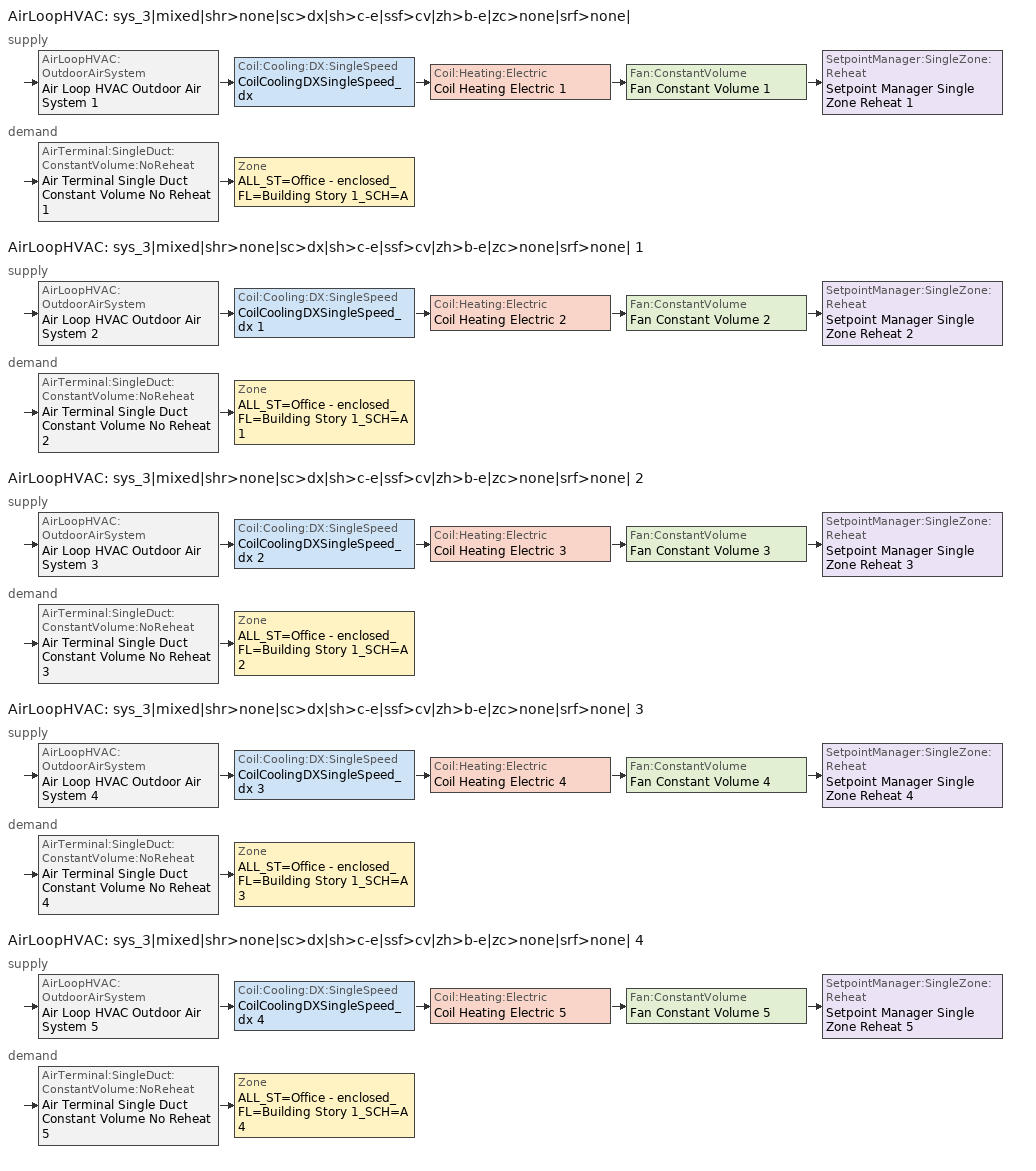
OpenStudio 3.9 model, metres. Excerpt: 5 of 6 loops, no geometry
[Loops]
AirLoopHVAC 'sys_3|mixed|shr>none|sc>dx|sh>c-e|ssf>cv|zh>b-e|zc>none|srf>none|'
 supply: AirLoopHVAC:OutdoorAirSystem 'Air Loop HVAC Outdoor Air System 1' > Coil:Cooling:DX:SingleSpeed 'CoilCoolingDXSingleSpeed_dx' > Coil:Heating:Electric 'Coil Heating Electric 1' > Fan:ConstantVolume 'Fan Constant Volume 1' > SetpointManager:SingleZone:Reheat 'Setpoint Manager Single Zone Reheat 1'
 demand: AirTerminal:SingleDuct:ConstantVolume:NoReheat 'Air Terminal Single Duct Constant Volume No Reheat 1' > Zone 'ALL_ST=Office - enclosed_FL=Building Story 1_SCH=A'
AirLoopHVAC 'sys_3|mixed|shr>none|sc>dx|sh>c-e|ssf>cv|zh>b-e|zc>none|srf>none| 1'
 supply: AirLoopHVAC:OutdoorAirSystem 'Air Loop HVAC Outdoor Air System 2' > Coil:Cooling:DX:SingleSpeed 'CoilCoolingDXSingleSpeed_dx 1' > Coil:Heating:Electric 'Coil Heating Electric 2' > Fan:ConstantVolume 'Fan Constant Volume 2' > SetpointManager:SingleZone:Reheat 'Setpoint Manager Single Zone Reheat 2'
 demand: AirTerminal:SingleDuct:ConstantVolume:NoReheat 'Air Terminal Single Duct Constant Volume No Reheat 2' > Zone 'ALL_ST=Office - enclosed_FL=Building Story 1_SCH=A 1'
AirLoopHVAC 'sys_3|mixed|shr>none|sc>dx|sh>c-e|ssf>cv|zh>b-e|zc>none|srf>none| 2'
 supply: AirLoopHVAC:OutdoorAirSystem 'Air Loop HVAC Outdoor Air System 3' > Coil:Cooling:DX:SingleSpeed 'CoilCoolingDXSingleSpeed_dx 2' > Coil:Heating:Electric 'Coil Heating Electric 3' > Fan:ConstantVolume 'Fan Constant Volume 3' > SetpointManager:SingleZone:Reheat 'Setpoint Manager Single Zone Reheat 3'
 demand: AirTerminal:SingleDuct:ConstantVolume:NoReheat 'Air Terminal Single Duct Constant Volume No Reheat 3' > Zone 'ALL_ST=Office - enclosed_FL=Building Story 1_SCH=A 2'
AirLoopHVAC 'sys_3|mixed|shr>none|sc>dx|sh>c-e|ssf>cv|zh>b-e|zc>none|srf>none| 3'
 supply: AirLoopHVAC:OutdoorAirSystem 'Air Loop HVAC Outdoor Air System 4' > Coil:Cooling:DX:SingleSpeed 'CoilCoolingDXSingleSpeed_dx 3' > Coil:Heating:Electric 'Coil Heating Electric 4' > Fan:ConstantVolume 'Fan Constant Volume 4' > SetpointManager:SingleZone:Reheat 'Setpoint Manager Single Zone Reheat 4'
 demand: AirTerminal:SingleDuct:ConstantVolume:NoReheat 'Air Terminal Single Duct Constant Volume No Reheat 4' > Zone 'ALL_ST=Office - enclosed_FL=Building Story 1_SCH=A 3'
AirLoopHVAC 'sys_3|mixed|shr>none|sc>dx|sh>c-e|ssf>cv|zh>b-e|zc>none|srf>none| 4'
 supply: AirLoopHVAC:OutdoorAirSystem 'Air Loop HVAC Outdoor Air System 5' > Coil:Cooling:DX:SingleSpeed 'CoilCoolingDXSingleSpeed_dx 4' > Coil:Heating:Electric 'Coil Heating Electric 5' > Fan:ConstantVolume 'Fan Constant Volume 5' > SetpointManager:SingleZone:Reheat 'Setpoint Manager Single Zone Reheat 5'
 demand: AirTerminal:SingleDuct:ConstantVolume:NoReheat 'Air Terminal Single Duct Constant Volume No Reheat 5' > Zone 'ALL_ST=Office - enclosed_FL=Building Story 1_SCH=A 4'
[Sizing:Zone] Zone Cooling Design Supply Air Temperature Input Method=TemperatureDifference; Zone Cooling Design Supply Air Temperature {C}=14; Zone Cooling Design Supply Air Temperature Difference {deltaC}=11; Zone Heating Design Supply Air Temperature Input Method=TemperatureDifference; Zone Heating Design Supply Air Temperature {C}=40; Zone Heating Design Supply Air Temperature Difference {deltaC}=21; Zone Cooling Design Supply Air Humidity Ratio {kg-H2O/kg-air}=0.0085; Zone Heating Design Supply Air Humidity Ratio {kg-H2O/kg-air}=0.008; Zone Heating Sizing Factor=1.3; Zone Cooling Sizing Factor=1.1; Cooling Design Air Flow Method=DesignDay; Heating Design Air Flow Method=DesignDay; Account for Dedicated Outdoor Air System=No; Dedicated Outdoor Air System Control Strategy=NeutralSupplyAir; Dedicated Outdoor Air Low Setpoint Temperature for Design {C}=autosize; Dedicated Outdoor Air High Setpoint Temperature for Design {C}=autosize; Zone Load Sizing Method=Sensible Load Only No Latent Load; Zone Latent Cooling Design Supply Air Humidity Ratio Input Method=HumidityRatioDifference; Zone Cooling Design Supply Air Humidity Ratio Difference {kgWater/kgDryAir}=0.005; Zone Latent Heating Design Supply Air Humidity Ratio Input Method=HumidityRatioDifference; Zone Humidification Design Supply Air Humidity Ratio Difference {kgWater/kgDryAir}=0.005; Sizing Option=Coincident
ALL_ST=Office - enclosed_FL=Building Story 1_SCH=A; ALL_ST=Office - enclosed_FL=Building Story 1_SCH=A 1; ALL_ST=Office - enclosed_FL=Building Story 1_SCH=A 2; ALL_ST=Office - enclosed_FL=Building Story 1_SCH=A 3; ALL_ST=Office - enclosed_FL=Building Story 1_SCH=A 4
[Zone equipment]
ALL_ST=Office - enclosed_FL=Building Story 1_SCH=A: Zone HVAC Baseboard Convective Electric 1, Air Terminal Single Duct Constant Volume No Reheat 1
ALL_ST=Office - enclosed_FL=Building Story 1_SCH=A 1: Zone HVAC Baseboard Convective Electric 2, Air Terminal Single Duct Constant Volume No Reheat 2
ALL_ST=Office - enclosed_FL=Building Story 1_SCH=A 2: Zone HVAC Baseboard Convective Electric 3, Air Terminal Single Duct Constant Volume No Reheat 3
ALL_ST=Office - enclosed_FL=Building Story 1_SCH=A 3: Zone HVAC Baseboard Convective Electric 4, Air Terminal Single Duct Constant Volume No Reheat 4
ALL_ST=Office - enclosed_FL=Building Story 1_SCH=A 4: Zone HVAC Baseboard Convective Electric 5, Air Terminal Single Duct Constant Volume No Reheat 5
[AirLoopHVAC] Availability Schedule=Always On Discrete; Design Supply Air Flow Rate {m3/s}=autosize; Design Return Air Flow Fraction of Supply Air Flow=1
sys_3|mixed|shr>none|sc>dx|sh>c-e|ssf>cv|zh>b-e|zc>none|srf>none|; sys_3|mixed|shr>none|sc>dx|sh>c-e|ssf>cv|zh>b-e|zc>none|srf>none| 1; sys_3|mixed|shr>none|sc>dx|sh>c-e|ssf>cv|zh>b-e|zc>none|srf>none| 2; sys_3|mixed|shr>none|sc>dx|sh>c-e|ssf>cv|zh>b-e|zc>none|srf>none| 3; sys_3|mixed|shr>none|sc>dx|sh>c-e|ssf>cv|zh>b-e|zc>none|srf>none| 4
[Sizing:System] Type of Load to Size On=Sensible; Design Outdoor Air Flow Rate {m3/s}=Autosize; Central Heating Maximum System Air Flow Ratio=1; Preheat Design Temperature {C}=7; Preheat Design Humidity Ratio {kg-H2O/kg-Air}=0.008; Precool Design Temperature {C}=13; Precool Design Humidity Ratio {kg-H2O/kg-Air}=0.008; Central Cooling Design Supply Air Temperature {C}=13; Central Heating Design Supply Air Temperature {C}=43; Sizing Option=NonCoincident; 100% Outdoor Air in Cooling=No; 100% Outdoor Air in Heating=No; Central Cooling Design Supply Air Humidity Ratio {kg-H2O/kg-Air}=0.0085; Central Heating Design Supply Air Humidity Ratio {kg-H2O/kg-Air}=0.008; Cooling Design Air Flow Method=DesignDay; Cooling Design Air Flow Rate {m3/s}=0; Heating Design Air Flow Method=DesignDay; Heating Design Air Flow Rate {m3/s}=0; System Outdoor Air Method=ZoneSum; Zone Maximum Outdoor Air Fraction=1; Cooling Supply Air Flow Rate Per Floor Area {m3/s-m2}=0.00996765; Cooling Fraction of Autosized Cooling Supply Air Flow Rate=1; Cooling Supply Air Flow Rate Per Unit Cooling Capacity {m3/s-W}=3.94755e-05; Heating Supply Air Flow Rate Per Floor Area {m3/s-m2}=0.00996765; Heating Fraction of Autosized Heating Supply Air Flow Rate=1; Heating Fraction of Autosized Cooling Supply Air Flow Rate=1; Heating Supply Air Flow Rate Per Unit Heating Capacity {m3/s-W}=3.15882e-05; Cooling Design Capacity Method=CoolingDesignCapacity; Cooling Design Capacity {W}=autosize; Cooling Design Capacity Per Floor Area {W/m2}=234.7; Fraction of Autosized Cooling Design Capacity=1; Heating Design Capacity Method=HeatingDesignCapacity; Heating Design Capacity {W}=autosize; Heating Design Capacity Per Floor Area {W/m2}=157; Fraction of Autosized Heating Design Capacity=1; Central Cooling Capacity Control Method=OnOff; Occupant Diversity=autosize
sys_3|mixed|shr>none|sc>dx|sh>c-e|ssf>cv|zh>b-e|zc>none|srf>none|; sys_3|mixed|shr>none|sc>dx|sh>c-e|ssf>cv|zh>b-e|zc>none|srf>none| 1; sys_3|mixed|shr>none|sc>dx|sh>c-e|ssf>cv|zh>b-e|zc>none|srf>none| 2; sys_3|mixed|shr>none|sc>dx|sh>c-e|ssf>cv|zh>b-e|zc>none|srf>none| 3; sys_3|mixed|shr>none|sc>dx|sh>c-e|ssf>cv|zh>b-e|zc>none|srf>none| 4
[Fan:ConstantVolume] Availability Schedule=Always On Discrete; Maximum Flow Rate {m3/s}=AutoSize
Fan Constant Volume 1; Fan Constant Volume 2; Fan Constant Volume 3; Fan Constant Volume 4; Fan Constant Volume 5
[Coil:Cooling:DX:SingleSpeed] Availability Schedule=Always On Discrete; Rated Total Cooling Capacity {W}=autosize; Rated Sensible Heat Ratio=autosize; Rated COP {W/W}=3; Rated Air Flow Rate {m3/s}=autosize; Rated Evaporator Fan Power Per Volume Flow Rate 2017 {W/(m3/s)}=773.3; Rated Evaporator Fan Power Per Volume Flow Rate 2023 {W/(m3/s)}=934.4; Minimum Outdoor Dry-Bulb Temperature for Compressor Operation {C}=-25; Nominal Time for Condensate Removal to Begin {s}=0; Ratio of Initial Moisture Evaporation Rate and Steady State Latent Capacity=0; Maximum Cycling Rate {cycles/hr}=0; Latent Capacity Time Constant {s}=0; Condenser Type=AirCooled; Evaporative Condenser Effectiveness=0.9; Evaporative Condenser Air Flow Rate {m3/s}=autosize; Evaporative Condenser Pump Rated Power Consumption {W}=autosize; Crankcase Heater Capacity {W}=0; Maximum Outdoor Dry-Bulb Temperature for Crankcase Heater Operation {C}=10; Basin Heater Capacity {W/K}=0; Basin Heater Setpoint Temperature {C}=2
Name | Total Cooling Capacity Function of Temperature Curve | Total Cooling Capacity Function of Flow Fraction Curve | Energy Input Ratio Function of Temperature Curve | Energy Input Ratio Function of Flow Fraction Curve | Part Load Fraction Correlation Curve
CoilCoolingDXSingleSpeed_dx | Curve Biquadratic 1 | Curve Quadratic 1 | Curve Biquadratic 2 | Curve Quadratic 2 | Curve Quadratic 3
CoilCoolingDXSingleSpeed_dx 1 | Curve Biquadratic 3 | Curve Quadratic 4 | Curve Biquadratic 4 | Curve Quadratic 5 | Curve Quadratic 6
CoilCoolingDXSingleSpeed_dx 2 | Curve Biquadratic 5 | Curve Quadratic 7 | Curve Biquadratic 6 | Curve Quadratic 8 | Curve Quadratic 9
CoilCoolingDXSingleSpeed_dx 3 | Curve Biquadratic 7 | Curve Quadratic 10 | Curve Biquadratic 8 | Curve Quadratic 11 | Curve Quadratic 12
CoilCoolingDXSingleSpeed_dx 4 | Curve Biquadratic 9 | Curve Quadratic 13 | Curve Biquadratic 10 | Curve Quadratic 14 | Curve Quadratic 15
[Coil:Heating:Electric] Availability Schedule=Always On Discrete
Coil Heating Electric 1; Coil Heating Electric 2; Coil Heating Electric 3; Coil Heating Electric 4; Coil Heating Electric 5
[Controller:OutdoorAir] Minimum Outdoor Air Flow Rate {m3/s}=autosize; Maximum Outdoor Air Flow Rate {m3/s}=Autosize; Economizer Control Type=NoEconomizer; Economizer Control Action Type=ModulateFlow; Economizer Maximum Limit Dry-Bulb Temperature {C}=28; Economizer Maximum Limit Enthalpy {J/kg}=64000; Economizer Minimum Limit Dry-Bulb Temperature {C}=-100; Lockout Type=NoLockout; Minimum Limit Type=FixedMinimum; High Humidity Control=No; High Humidity Outdoor Air Flow Ratio=1; Control High Indoor Humidity Based on Outdoor Humidity Ratio=Yes; Heat Recovery Bypass Control Type=BypassWhenWithinEconomizerLimits; Economizer Operation Staging=InterlockedWithMechanicalCooling
Name | Controller Mechanical Ventilation
Controller Outdoor Air 1 | Controller Mechanical Ventilation 1
Controller Outdoor Air 2 | Controller Mechanical Ventilation 2
Controller Outdoor Air 3 | Controller Mechanical Ventilation 3
Controller Outdoor Air 4 | Controller Mechanical Ventilation 4
Controller Outdoor Air 5 | Controller Mechanical Ventilation 5
[Controller:MechanicalVentilation] Availability Schedule=Always On Discrete; System Outdoor Air Method=ZoneSum
Controller Mechanical Ventilation 1; Controller Mechanical Ventilation 2; Controller Mechanical Ventilation 3; Controller Mechanical Ventilation 4; Controller Mechanical Ventilation 5
[AirLoopHVAC:OutdoorAirSystem]
Name | Controller
Air Loop HVAC Outdoor Air System 1 | Controller Outdoor Air 1
Air Loop HVAC Outdoor Air System 2 | Controller Outdoor Air 2
Air Loop HVAC Outdoor Air System 3 | Controller Outdoor Air 3
Air Loop HVAC Outdoor Air System 4 | Controller Outdoor Air 4
Air Loop HVAC Outdoor Air System 5 | Controller Outdoor Air 5
[SetpointManager:SingleZone:Reheat] Minimum Supply Air Temperature {C}=13; Maximum Supply Air Temperature {C}=43
Name | Control Zone
Setpoint Manager Single Zone Reheat 1 | ALL_ST=Office - enclosed_FL=Building Story 1_SCH=A
Setpoint Manager Single Zone Reheat 2 | ALL_ST=Office - enclosed_FL=Building Story 1_SCH=A 1
Setpoint Manager Single Zone Reheat 3 | ALL_ST=Office - enclosed_FL=Building Story 1_SCH=A 2
Setpoint Manager Single Zone Reheat 4 | ALL_ST=Office - enclosed_FL=Building Story 1_SCH=A 3
Setpoint Manager Single Zone Reheat 5 | ALL_ST=Office - enclosed_FL=Building Story 1_SCH=A 4
[ZoneHVAC:Baseboard:Convective:Electric] Availability Schedule=Always On Discrete; Nominal Capacity {W}=autosize; Efficiency=1
Zone HVAC Baseboard Convective Electric 1; Zone HVAC Baseboard Convective Electric 2; Zone HVAC Baseboard Convective Electric 3; Zone HVAC Baseboard Convective Electric 4; Zone HVAC Baseboard Convective Electric 5
[AirTerminal:SingleDuct:ConstantVolume:NoReheat] Availability Schedule=Always On Discrete; Maximum Air Flow Rate {m3/s}=AutoSize
Air Terminal Single Duct Constant Volume No Reheat 1; Air Terminal Single Duct Constant Volume No Reheat 2; Air Terminal Single Duct Constant Volume No Reheat 3; Air Terminal Single Duct Constant Volume No Reheat 4; Air Terminal Single Duct Constant Volume No Reheat 5
[Schedule:Constant]
Always On Discrete: Value=1
[Curve:Biquadratic] Minimum Value of x=17; Maximum Value of x=22; Minimum Value of y=13; Maximum Value of y=46
Name | Coefficient1 Constant | Coefficient2 x | Coefficient3 x**2 | Coefficient4 y | Coefficient5 y**2 | Coefficient6 x*y
Curve Biquadratic 1; Curve Biquadratic 3; Curve Biquadratic 5; Curve Biquadratic 7; Curve Biquadratic 9 | 0.942588 | 0.00954335 | 0.00068377 | -0.0110427 | 5.249e-06 | -9.72e-06
Curve Biquadratic 2; Curve Biquadratic 4; Curve Biquadratic 6; Curve Biquadratic 8; Curve Biquadratic 10 | 0.342414 | 0.034885 | -0.0006237 | 0.00497722 | 0.000437951 | -0.000728028
[Curve:Quadratic]
Name | Coefficient1 Constant | Coefficient2 x | Coefficient3 x**2 | Minimum Value of x | Maximum Value of x
Curve Quadratic 1; Curve Quadratic 4; Curve Quadratic 7; Curve Quadratic 10; Curve Quadratic 13 | 0.8 | 0.2 | 0 | 0.5 | 1.5
Curve Quadratic 2; Curve Quadratic 5; Curve Quadratic 8; Curve Quadratic 11; Curve Quadratic 14 | 1.1552 | -0.1808 | 0.0256 | 0.5 | 1.5
Curve Quadratic 3; Curve Quadratic 6; Curve Quadratic 9; Curve Quadratic 12; Curve Quadratic 15 | 0.85 | 0.15 | 0 | 0 | 1
